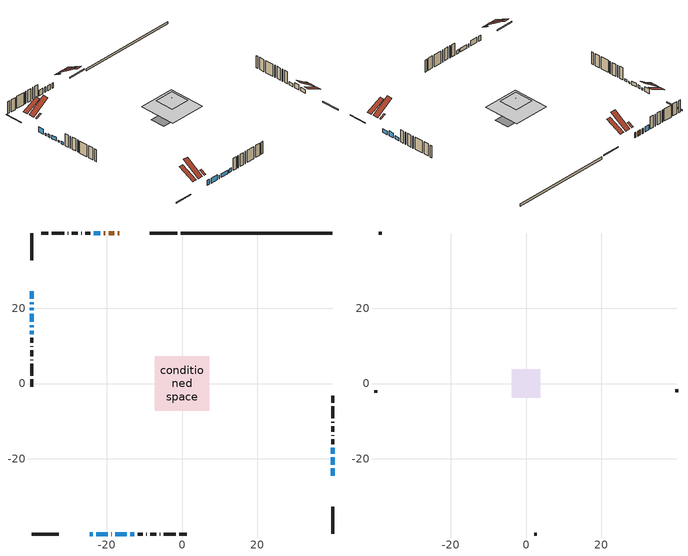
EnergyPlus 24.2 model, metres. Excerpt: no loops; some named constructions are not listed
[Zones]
conditioned space
 floor adiabatic (Floor3 construction): -4.6,-4.6 -4.6,4.6 4.6,4.6 4.6,-4.6 z0.45
 floor adiabatic (AdiabaticFloorConstruction): -7.3,-7.3 -7.3,7.3 7.3,7.3 7.3,-7.3 z2.89
 floor foundation (Slab1 construction): -7.11,-2.97 -7.11,2.97 7.11,2.97 7.11,-2.97 z-0.46
 wall outside (RimJoist1 construction): -1.29,39.97 -8.53,39.97 / -39.97,-39.97 -32.72,-39.97 / -39.97,39.97 -39.97,32.72 / 39.97,-39.97 39.97,-32.72 z0.45:0.75
 wall outside (AdiabaticWallConstruction 1): -16.69,39.97 -17.06,39.97 / -17.99,39.97 -19.4,39.97 / -20.33,39.97 -20.79,39.97 z0.45:2.48
 wall outside (AdiabaticWallConstruction): 39.97,-24.56 39.97,-22.53 / -39.97,18.48 -39.97,16.45 / -17.66,-39.97 -14.62,-39.97 / -13.69,-39.97 -12.67,-39.97 z0.45:1.87; -21.72,39.97 -23.47,39.97 z0.45:2.51; -24.56,-39.97 -23.65,-39.97 z0.45:2.48; -22.72,-39.97 -19.67,-39.97 / 39.97,-21.6 39.97,-19.57 / -39.97,24.56 -39.97,22.53 z0.45:2.43; 39.97,-18.65 39.97,-17.12 / -39.97,20.17 -39.97,19.41 / -18.75,-39.97 -18.59,-39.97 z0.45:1.67; -39.97,21.61 -39.97,21.1 z0.45:1.21; -39.97,15.52 -39.97,14.91 z0.45:1.06; -39.97,13.98 -39.97,13.07 z0.45:1.37
 wall outside (Wall1 construction): -24.4,39.97 -25.74,39.97 / -11.75,-39.97 -10.4,-39.97 / -39.97,12.14 -39.97,10.79 / 39.97,-16.19 39.97,-14.85 z0.45:5.33
 wall outside (Wall2 construction): -26.67,39.97 -26.8,39.97 / -9.47,-39.97 -9.35,-39.97 / -39.97,9.86 -39.97,9.74 / 39.97,-13.92 39.97,-13.8 z0.45:5.33
 wall outside (Wall3 construction): -27.72,39.97 -29.24,39.97 / -8.42,-39.97 -6.9,-39.97 / -39.97,8.81 -39.97,7.29 / 39.97,-12.87 39.97,-11.35 z0.45:5.33
 wall outside (Wall4 construction): -30.17,39.97 -30.38,39.97 / -5.97,-39.97 -5.76,-39.97 / -39.97,6.36 -39.97,6.15 / 39.97,-10.42 39.97,-10.21 z0.45:5.33
 wall outside (Wall5 construction): -31.31,39.97 -34.54,39.97 / -4.83,-39.97 -1.61,-39.97 / -39.97,5.22 -39.97,2 / 39.97,-9.28 39.97,-6.05 z0.45:5.33
 wall outside (Wall6 construction): -35.47,39.97 -37.37,39.97 / -0.68,-39.97 1.22,-39.97 / -39.97,1.07 -39.97,-0.83 / 39.97,-5.12 39.97,-3.22 z0.45:5.33
 wall foundation (FoundationWall1 construction): -0.36,39.97,-0.46 -0.36,39.97,0.45 35.93,39.97,0.45 35.93,39.97,0.4 39.97,39.97,0.4 39.97,39.97,-0.46
 window (WindowConstruction): 39.97,-24.56 39.97,-22.53 z0.45:1.87
 window (WindowConstruction 6): -21.72,39.97 -23.47,39.97 z0.45:2.5
 window (WindowConstruction 12): -24.56,-39.97 -23.65,-39.97 z0.45:2.48
 window (WindowConstruction 7): -22.72,-39.97 -19.67,-39.97 z0.45:2.43
 window (WindowConstruction 8): 39.97,-21.6 39.97,-19.57 z0.45:2.43
 window (WindowConstruction 9): -39.97,24.56 -39.97,22.53 z0.45:2.43
 window (WindowConstruction 10): 39.97,-18.64 39.97,-17.12 z0.45:1.67
 window (WindowConstruction 13): -39.97,21.6 -39.97,21.1 z0.45:1.21
 window (WindowConstruction 11): -39.97,20.17 -39.97,19.41 z0.45:1.67
 window (WindowConstruction 14): -18.75,-39.97 -18.59,-39.97 z0.45:1.67
 window (WindowConstruction 1): -39.97,18.48 -39.97,16.45 z0.45:1.87
 window (WindowConstruction 2): -39.97,15.52 -39.97,14.91 z0.45:1.06
 window (WindowConstruction 3): -39.97,13.98 -39.97,13.07 z0.45:1.36
 window (WindowConstruction 4): -17.66,-39.97 -14.62,-39.97 z0.45:1.87
 window (WindowConstruction 5): -13.69,-39.97 -12.68,-39.97 z0.45:1.87
 door (Door): -16.69,39.97 -17.06,39.97 z0.45:2.48
 door (Door 1): -17.99,39.97 -19.4,39.97 z0.45:2.48
 door (Door 2): -20.33,39.97 -20.79,39.97 z0.45:2.48
 ceiling adiabatic (AdiabaticFloorConstruction): 7.3,-7.3 7.3,7.3 -7.3,7.3 -7.3,-7.3 z2.89
 roof outside (Roof1 construction): -11.23,39.97,5.33 -11.23,33.64,8.49 -9.46,33.64,8.49 -9.46,39.97,5.33; -30.03,-39.97,5.33 -30.03,-33.64,8.49 -31.8,-33.64,8.49 -31.8,-39.97,5.33; -39.97,30.03,5.33 -33.64,30.03,8.49 -33.64,31.8,8.49 -39.97,31.8,5.33; 39.97,-30.03,5.33 33.64,-30.03,8.49 33.64,-31.8,8.49 39.97,-31.8,5.33
attic - vented
 floor to conditioned space (Floor1 construction Reversed): -3.81,-3.81 -3.81,3.81 3.81,3.81 3.81,-3.81 z5.33
 floor to conditioned space (Floor2 construction Reversed): -1.12,-1.12 -1.12,1.12 1.12,1.12 1.12,-1.12 z5.33
 wall outside (Wall7 construction): -38.3,39.97 -39.04,39.97 / 2.15,-39.97 2.89,-39.97 / -39.97,-1.76 -39.97,-2.5 / 39.97,-2.29 39.97,-1.55 z0.45:5.33
 roof outside (Roof2 construction): -14.24,39.97,5.33 -14.24,33.02,9.96 -12.15,33.02,9.96 -12.15,39.97,5.33; -27.01,-39.97,5.33 -27.01,-33.02,9.96 -29.1,-33.02,9.96 -29.1,-39.97,5.33; -39.97,27.01,5.33 -33.02,27.01,9.96 -33.02,29.1,9.96 -39.97,29.1,5.33; 39.97,-27.01,5.33 33.02,-27.01,9.96 33.02,-29.1,9.96 39.97,-29.1,5.33
 roof outside (Roof3 construction): -15.76,39.97,5.33 -15.76,37.85,6.39 -15.17,37.85,6.39 -15.17,39.97,5.33; -25.49,-39.97,5.33 -25.49,-37.85,6.39 -26.08,-37.85,6.39 -26.08,-39.97,5.33; -39.97,25.49,5.33 -37.85,25.49,6.39 -37.85,26.08,6.39 -39.97,26.08,5.33; 39.97,-25.49,5.33 37.85,-25.49,6.39 37.85,-26.08,6.39 39.97,-26.08,5.33
[Material] Roughness=Rough; Thermal Absorptance=0.9
Name | Thickness {m} | Conductivity {W/m-K} | Density {kg/m3} | Specific Heat {J/kg-K} | Solar Absorptance | Visible Absorptance
ceiling loosefill ins | 0.0846667 | 0.0480833 | 16.02 | 1046.75 | 0.7 | 0.7
ceiling stud and cavity | 0.1397 | 0.114815 | 65.682 | 1177.47 | 0.7 | 0.7
ceiling stud and cavity 1 | 0.1397 | 0.309908 | 65.682 | 1177.47 | 0.7 | 0.7
gypsum board | 0.0127 | 0.160291 | 801 | 837.4 | 0.6 | 0.6
[Construction]
Floor1 construction: ceiling loosefill ins, ceiling stud and cavity, gypsum board
Floor2 construction: ceiling loosefill ins, ceiling stud and cavity 1, gypsum board
[EnergyManagementSystem:Program]
infil_program: Set p_m = 0.14; Set p_s = 0.22; Set s_m = 270; Set s_s = 370; Set z_m = 9.99744; Set z_s = 3.464147073228488; Set f_t = (((s_m/z_m)^p_m)*((z_s/s_s)^p_s)); Set Tdiff = tin_s-tout_s; Set dT = @Abs Tdiff; Set c = 0.1319; Set Cs = 0.0771; Set Cw = 0.1517; Set n = 0.65; Set sft = (f_t*0.54); Set temp1 = ((c*Cw)*((sft*site_vw_s)^(2*n)))^2; Set Qinf = (((c*Cs*(dT^n))^2)+temp1)^0.5; Set Qinf = (@Max Qinf 0); Set mech_vent_house_fan_sensible_load_act = 0.0; Set mech_vent_house_fan_latent_load_act = 0.0; Set OASupInPb = out_pb_s; Set OASupInTemp = tout_s; Set OASupInW = out_wt_s; Set OASupRho = (@RhoAirFnPbTdbW OASupInPb OASupInTemp OASupInW); Set OASupCp = (@CpAirFnW OASupInW); Set OASupInEnth = (@HFnTdbW OASupInTemp OASupInW); Set ZoneTemp = tin_s; Set ZoneW = win_s; Set ZoneCp = (@CpAirFnW ZoneW); Set ZoneAirEnth = (@HFnTdbW ZoneTemp ZoneW); Set mech_vent_house_fan_cfis_act = 0.0; Set QWHV_cfis_sup = 0.0; Set QWHV_cfis_suppl_sup = 0.0; Set QWHV_cfis_suppl_exh = 0.0; Set Qrange = 0; Set Qrange = Qrange + 0.075 * mech_vent_range_fan_0_sch_s; Set Qbath = 0; Set Qbath = Qbath + 0.066 * mech_vent_bath_fan_0_sch_s; Set Qdryer = 0; Set Qdryer = Qdryer + 0.00308 * clothes_dryer_exhaust_0_sch_s; Set QWHV_sup = 0.0; Set QWHV_exh = 0.0; Set Qsupply = QWHV_sup + QWHV_cfis_sup + QWHV_cfis_suppl_sup; Set Qexhaust = Qrange + Qbath + Qdryer + QWHV_exh + QWHV_cfis_suppl_exh; Set Qfan = (@Max Qexhaust Qsupply); Set Qducts = 0; If Qducts < 0; Set Qsupply = Qsupply - Qducts; Else; Set Qexhaust = Qexhaust + Qducts; EndIf; Set Qfan_with_ducts = (@Max Qexhaust Qsupply); Set Qimb = (@Abs (Qsupply - Qexhaust)); If Qinf + Qimb > 0; Set Qtot = Qfan_with_ducts + (Qinf^2) / (Qinf + Qimb); Else; Set Qtot = Qfan_with_ducts; EndIf; Set Qinf_adj = Qtot - Qfan; Set infil_flow_act = Qinf_adj; Set infil_program_Qinf = Qinf_adj; Set infil_program_Qfan = Qfan; Set Qload = Qfan; Set Effectiveness_Sens = 0.0; Set Effectiveness_Lat = 0.0; Set Fan_MFR = Qload * OASupRho; Set ZoneInEnth = OASupInEnth; Set ZoneInTemp = OASupInTemp; Set FanTotalToCond = Fan_MFR * (ZoneInEnth - ZoneAirEnth); Set FanSensToCond = Fan_MFR * ZoneCp * (ZoneInTemp - ZoneTemp); Set FanLatToCond = FanTotalToCond - FanSensToCond; Set mech_vent_house_fan_sensible_load_act = mech_vent_house_fan_sensible_load_act + FanSensToCond; Set mech_vent_house_fan_latent_load_act = mech_vent_house_fan_latent_load_act + FanLatToCond
natural_vent_program: Set Tin = tin_s; Set Tout = tout_s; Set Wout = out_wt_s; Set Pbar = out_pb_s; Set Phiout = (@RhFnTdbWPb Tout Wout Pbar); Set MaxHR = 0.0115; Set Tnvsp = (htg_sp_s + clg_sp_s) / 2; Set NVavail = natural_vent_s; Set ClgSsnAvail = cool_season; Set Qnv = 0; Set Qwhf = 0; Set whole_house_fan_mix_act = 0; Set whole_house_fan_act = 0; If ((Wout < MaxHR) && (Tin > Tout) && (Tin > Tnvsp) && (ClgSsnAvail > 0)); Set WHF_Flow = 0; Set Adj = (Tin-Tnvsp)/(Tin-Tout); Set Adj = (@Min Adj 1); Set Adj = (@Max Adj 0); If (WHF_Flow > 0); Set Qwhf = WHF_Flow*Adj; Set whole_house_fan_mix_act = WHF_Flow*Adj; Set WHF_W = 0; Set whole_house_fan_act = WHF_W*Adj; ElseIf (NVavail > 0); Set NVArea = 0.0; Set Cs = 0.0001274132153880763; Set Cw = 2.6424292206380755e-05; Set Tdiff = Tin-Tout; Set dT = (@Abs Tdiff); Set Vwind = site_vw_s; Set SGNV = NVArea*Adj*((((Cs*dT)+(Cw*(Vwind^2)))^0.5)/1000); Set MaxNV = 2.918889534596353; Set Qnv = (@Min SGNV MaxNV); EndIf; EndIf; Set natural_vent_flow_act = Qnv; Set whole_house_fan_flow_act = Qwhf; Set natural_vent_program_Qnv = Qnv; Set natural_vent_program_Qwhf = Qwhf
total_airflows_program: Set total_infil_flow_rate = 0; Set total_mechvent_flow_rate = 0; Set total_natvent_flow_rate = 0; Set total_whf_flow_rate = 0; Set total_infil_flow_rate = total_infil_flow_rate + (infil_program_Qinf * 1); Set total_mechvent_flow_rate = total_mechvent_flow_rate + (infil_program_Qfan * 1); Set total_natvent_flow_rate = total_natvent_flow_rate + (natural_vent_program_Qnv * 1); Set total_whf_flow_rate = total_whf_flow_rate + (natural_vent_program_Qwhf * 1)
total_loads_program: Set loads_htg_tot = 0; Set loads_clg_tot = 0; If htg_load_cond > 0; Set loads_htg_tot = loads_htg_tot + (htg_load_cond - clg_load_cond) * 1.0; EndIf; Set loads_htg_tot = (@Max loads_htg_tot 0); If clg_load_cond > 0; Set loads_clg_tot = loads_clg_tot + (clg_load_cond - htg_load_cond) * 0.0; EndIf; Set loads_clg_tot = (@Max loads_clg_tot 0)
unit_heater_supply_fan_disaggregate_program: Set unit_heater_supply_fan_primary_htg = 0; If unit_heater_htg_coil_s > 0; Set unit_heater_supply_fan_primary_htg = unit_heater_supply_fan_s; EndIf
unmet_hours_program: Set htg_unmet_hours = 0; Set clg_unmet_hours = 0; Set unit_htg_unmet_hours = 0; If ((DayOfYear >= 1) && (DayOfYear <= 365)); Set unit_htg_unmet_hours = unit_htg_unmet_hours + conditioned_space_htg_unmet_s; If unit_htg_unmet_hours > htg_unmet_hours; Set htg_unmet_hours = unit_htg_unmet_hours; EndIf; EndIf
water_heater_EC_adj: If WarmupFlag == 0; Set dhw_e_cons = water_heater_energy + water_heater_on_cycle_parasitic + water_heater_off_cycle_parasitic; Set water_heater_ec_adj_act = 0.0 * dhw_e_cons / 1; EndIf
[EnergyManagementSystem:ProgramCallingManager]
component_loads_program_calling_manager: EndOfZoneTimestepAfterZoneReporting; component_loads_program
fridge_schedule_program_calling_manager: BeginZoneTimestepAfterInitHeatBalance; fridge_schedule_program
infil_program_calling_manager: BeginZoneTimestepAfterInitHeatBalance; infil_program
natural_vent_program_calling_manager: BeginZoneTimestepAfterInitHeatBalance; natural_vent_program
total_airflows_program_calling_manager: EndOfZoneTimestepAfterZoneReporting; total_airflows_program
total_loads_program_calling_manager: EndOfZoneTimestepAfterZoneReporting; total_loads_program
unit_heater_supply_fan_disaggregate_program_calling_manager: EndOfSystemTimestepBeforeHVACReporting; unit_heater_supply_fan_disaggregate_program
unmet_hours_program_calling_manager: EndOfZoneTimestepBeforeZoneReporting; unmet_hours_program
water_heater_EC_adj_ProgramManager: EndOfSystemTimestepBeforeHVACReporting; water_heater_EC_adj
[EnergyManagementSystem:OutputVariable] Type of Data in Variable=Summed
Name | EMS Variable | Update Frequency | EMS Program or Subroutine | Units
unit heater supply fan disaggregate htg primary | unit_heater_supply_fan_primary_htg | SystemTimestep | unit_heater_supply_fan_disaggregate_program | J
loads_htg_tot_peakload_outvar; loads_htg_tot_annual_outvar; Energy Management System Output Variable 1; Energy Management System Output Variable 45 | loads_htg_tot | ZoneTimestep | total_loads_program | J
loads_clg_tot_peakload_outvar; loads_clg_tot_annual_outvar; Energy Management System Output Variable 2; Energy Management System Output Variable 46 | loads_clg_tot | ZoneTimestep | total_loads_program | J
htg_unmet_hours_annual_outvar; Energy Management System Output Variable 3 | htg_unmet_hours | ZoneTimestep | unmet_hours_program | hr
clg_unmet_hours_annual_outvar; Energy Management System Output Variable 4 | clg_unmet_hours | ZoneTimestep | unmet_hours_program | hr
loads_htg_roofs_annual_outvar; Energy Management System Output Variable 5 | loads_htg_roofs | ZoneTimestep | component_loads_program | J
loads_htg_ceilings_annual_outvar; Energy Management System Output Variable 6 | loads_htg_ceilings | ZoneTimestep | component_loads_program | J
loads_htg_walls_annual_outvar; Energy Management System Output Variable 7 | loads_htg_walls | ZoneTimestep | component_loads_program | J
loads_htg_rim_joists_annual_outvar; Energy Management System Output Variable 8 | loads_htg_rim_joists | ZoneTimestep | component_loads_program | J
loads_htg_foundation_walls_annual_outvar; Energy Management System Output Variable 9 | loads_htg_foundation_walls | ZoneTimestep | component_loads_program | J
loads_htg_doors_annual_outvar; Energy Management System Output Variable 10 | loads_htg_doors | ZoneTimestep | component_loads_program | J
loads_htg_windows_conduction_annual_outvar; Energy Management System Output Variable 11 | loads_htg_windows_conduction | ZoneTimestep | component_loads_program | J
loads_htg_windows_solar_annual_outvar; Energy Management System Output Variable 12 | loads_htg_windows_solar | ZoneTimestep | component_loads_program | J
loads_htg_skylights_conduction_annual_outvar; Energy Management System Output Variable 13 | loads_htg_skylights_conduction | ZoneTimestep | component_loads_program | J
loads_htg_skylights_solar_annual_outvar; Energy Management System Output Variable 14 | loads_htg_skylights_solar | ZoneTimestep | component_loads_program | J
loads_htg_floors_annual_outvar; Energy Management System Output Variable 15 | loads_htg_floors | ZoneTimestep | component_loads_program | J
loads_htg_slabs_annual_outvar; Energy Management System Output Variable 16 | loads_htg_slabs | ZoneTimestep | component_loads_program | J
loads_htg_internal_mass_annual_outvar; Energy Management System Output Variable 17 | loads_htg_internal_mass | ZoneTimestep | component_loads_program | J
loads_htg_infil_annual_outvar; Energy Management System Output Variable 18 | loads_htg_infil | ZoneTimestep | component_loads_program | J
loads_htg_natvent_annual_outvar; Energy Management System Output Variable 19 | loads_htg_natvent | ZoneTimestep | component_loads_program | J
loads_htg_mechvent_annual_outvar; Energy Management System Output Variable 20 | loads_htg_mechvent | ZoneTimestep | component_loads_program | J
loads_htg_whf_annual_outvar; Energy Management System Output Variable 21 | loads_htg_whf | ZoneTimestep | component_loads_program | J
loads_htg_ducts_annual_outvar; Energy Management System Output Variable 22 | loads_htg_ducts | ZoneTimestep | component_loads_program | J
loads_htg_intgains_annual_outvar; Energy Management System Output Variable 23 | loads_htg_intgains | ZoneTimestep | component_loads_program | J
loads_htg_lighting_annual_outvar; Energy Management System Output Variable 24 | loads_htg_lighting | ZoneTimestep | component_loads_program | J
loads_clg_roofs_annual_outvar; Energy Management System Output Variable 25 | loads_clg_roofs | ZoneTimestep | component_loads_program | J
loads_clg_ceilings_annual_outvar; Energy Management System Output Variable 26 | loads_clg_ceilings | ZoneTimestep | component_loads_program | J
loads_clg_walls_annual_outvar; Energy Management System Output Variable 27 | loads_clg_walls | ZoneTimestep | component_loads_program | J
loads_clg_rim_joists_annual_outvar; Energy Management System Output Variable 28 | loads_clg_rim_joists | ZoneTimestep | component_loads_program | J
loads_clg_foundation_walls_annual_outvar; Energy Management System Output Variable 29 | loads_clg_foundation_walls | ZoneTimestep | component_loads_program | J
loads_clg_doors_annual_outvar; Energy Management System Output Variable 30 | loads_clg_doors | ZoneTimestep | component_loads_program | J
loads_clg_windows_conduction_annual_outvar; Energy Management System Output Variable 31 | loads_clg_windows_conduction | ZoneTimestep | component_loads_program | J
loads_clg_windows_solar_annual_outvar; Energy Management System Output Variable 32 | loads_clg_windows_solar | ZoneTimestep | component_loads_program | J
loads_clg_skylights_conduction_annual_outvar; Energy Management System Output Variable 33 | loads_clg_skylights_conduction | ZoneTimestep | component_loads_program | J
loads_clg_skylights_solar_annual_outvar; Energy Management System Output Variable 34 | loads_clg_skylights_solar | ZoneTimestep | component_loads_program | J
loads_clg_floors_annual_outvar; Energy Management System Output Variable 35 | loads_clg_floors | ZoneTimestep | component_loads_program | J
loads_clg_slabs_annual_outvar; Energy Management System Output Variable 36 | loads_clg_slabs | ZoneTimestep | component_loads_program | J
loads_clg_internal_mass_annual_outvar; Energy Management System Output Variable 37 | loads_clg_internal_mass | ZoneTimestep | component_loads_program | J
loads_clg_infil_annual_outvar; Energy Management System Output Variable 38 | loads_clg_infil | ZoneTimestep | component_loads_program | J
loads_clg_natvent_annual_outvar; Energy Management System Output Variable 39 | loads_clg_natvent | ZoneTimestep | component_loads_program | J
loads_clg_mechvent_annual_outvar; Energy Management System Output Variable 40 | loads_clg_mechvent | ZoneTimestep | component_loads_program | J
loads_clg_whf_annual_outvar; Energy Management System Output Variable 41 | loads_clg_whf | ZoneTimestep | component_loads_program | J
loads_clg_ducts_annual_outvar; Energy Management System Output Variable 42 | loads_clg_ducts | ZoneTimestep | component_loads_program | J
loads_clg_intgains_annual_outvar; Energy Management System Output Variable 43 | loads_clg_intgains | ZoneTimestep | component_loads_program | J
loads_clg_lighting_annual_outvar; Energy Management System Output Variable 44 | loads_clg_lighting | ZoneTimestep | component_loads_program | J
[Schedule:Day:Interval]
interior lighting schedule day: No, 01:00, 0.108182, 04:00, 0.0901515, 05:00, 0.0991667, 06:00, 0.162273, 07:00, 0.270455, 08:00, 0.342576, 10:00, 0.369621, 11:00, 0.351591, 12:00, 0.333561, 13:00, 0.324545, 14:00, 0.31553, 15:00, 0.333561, 16:00, 0.369621, 17:00, 0.450758, 18:00, 0.585985, 19:00, 0.775303, 20:00, 0.955606, 21:00, 0.991667, 22:00, 0.712197, 23:00, 0.360606, 24:00, 0.162273
interior lighting schedule day 1: No, 01:00, 0.100909, 04:00, 0.0840909, 05:00, 0.0925, 06:00, 0.151364, 07:00, 0.252273, 08:00, 0.319545, 10:00, 0.344773, 11:00, 0.327955, 12:00, 0.311136, 13:00, 0.302727, 14:00, 0.294318, 15:00, 0.311136, 16:00, 0.344773, 17:00, 0.420455, 18:00, 0.546591, 19:00, 0.723182, 20:00, 0.891364, 21:00, 0.925, 22:00, 0.664318, 23:00, 0.336364, 24:00, 0.151364
interior lighting schedule day 2: No, 01:00, 0.0927273, 04:00, 0.0772727, 05:00, 0.085, 06:00, 0.139091, 07:00, 0.231818, 08:00, 0.293636, 10:00, 0.316818, 11:00, 0.301364, 12:00, 0.285909, 13:00, 0.278182, 14:00, 0.270455, 15:00, 0.285909, 16:00, 0.316818, 17:00, 0.386364, 18:00, 0.502273, 19:00, 0.664545, 20:00, 0.819091, 21:00, 0.85, 22:00, 0.610455, 23:00, 0.309091, 24:00, 0.139091
interior lighting schedule day 3: No, 01:00, 0.0845455, 04:00, 0.0704545, 05:00, 0.0775, 06:00, 0.126818, 07:00, 0.211364, 08:00, 0.267727, 10:00, 0.288864, 11:00, 0.274773, 12:00, 0.260682, 13:00, 0.253636, 14:00, 0.246591, 15:00, 0.260682, 16:00, 0.288864, 17:00, 0.352273, 18:00, 0.457955, 19:00, 0.605909, 20:00, 0.746818, 21:00, 0.775, 22:00, 0.556591, 23:00, 0.281818, 24:00, 0.126818
interior lighting schedule day 4: No, 01:00, 0.0763636, 04:00, 0.0636364, 05:00, 0.07, 06:00, 0.114545, 07:00, 0.190909, 08:00, 0.241818, 10:00, 0.260909, 11:00, 0.248182, 12:00, 0.235455, 13:00, 0.229091, 14:00, 0.222727, 15:00, 0.235455, 16:00, 0.260909, 17:00, 0.318182, 18:00, 0.413636, 19:00, 0.547273, 20:00, 0.674545, 21:00, 0.7, 22:00, 0.502727, 23:00, 0.254545, 24:00, 0.114545
interior lighting schedule day 5: No, 01:00, 0.0727273, 04:00, 0.0606061, 05:00, 0.0666667, 06:00, 0.109091, 07:00, 0.181818, 08:00, 0.230303, 10:00, 0.248485, 11:00, 0.236364, 12:00, 0.224242, 13:00, 0.218182, 14:00, 0.212121, 15:00, 0.224242, 16:00, 0.248485, 17:00, 0.30303, 18:00, 0.393939, 19:00, 0.521212, 20:00, 0.642424, 21:00, 0.666667, 22:00, 0.478788, 23:00, 0.242424, 24:00, 0.109091
interior lighting schedule day 6: No, 01:00, 0.0745455, 04:00, 0.0621212, 05:00, 0.0683333, 06:00, 0.111818, 07:00, 0.186364, 08:00, 0.236061, 10:00, 0.254697, 11:00, 0.242273, 12:00, 0.229848, 13:00, 0.223636, 14:00, 0.217424, 15:00, 0.229848, 16:00, 0.254697, 17:00, 0.310606, 18:00, 0.403788, 19:00, 0.534242, 20:00, 0.658485, 21:00, 0.683333, 22:00, 0.490758, 23:00, 0.248485, 24:00, 0.111818
interior lighting schedule day 7: No, 01:00, 0.08, 04:00, 0.0666667, 05:00, 0.0733333, 06:00, 0.12, 07:00, 0.2, 08:00, 0.253333, 10:00, 0.273333, 11:00, 0.26, 12:00, 0.246667, 13:00, 0.24, 14:00, 0.233333, 15:00, 0.246667, 16:00, 0.273333, 17:00, 0.333333, 18:00, 0.433333, 19:00, 0.573333, 20:00, 0.706667, 21:00, 0.733333, 22:00, 0.526667, 23:00, 0.266667, 24:00, 0.12
interior lighting schedule day 8: No, 01:00, 0.0890909, 04:00, 0.0742424, 05:00, 0.0816667, 06:00, 0.133636, 07:00, 0.222727, 08:00, 0.282121, 10:00, 0.304394, 11:00, 0.289545, 12:00, 0.274697, 13:00, 0.267273, 14:00, 0.259848, 15:00, 0.274697, 16:00, 0.304394, 17:00, 0.371212, 18:00, 0.482576, 19:00, 0.638485, 20:00, 0.78697, 21:00, 0.816667, 22:00, 0.586515, 23:00, 0.29697, 24:00, 0.133636
interior lighting schedule day 9: No, 01:00, 0.0972727, 04:00, 0.0810606, 05:00, 0.0891667, 06:00, 0.145909, 07:00, 0.243182, 08:00, 0.30803, 10:00, 0.332348, 11:00, 0.316136, 12:00, 0.299924, 13:00, 0.291818, 14:00, 0.283712, 15:00, 0.299924, 16:00, 0.332348, 17:00, 0.405303, 18:00, 0.526894, 19:00, 0.697121, 20:00, 0.859242, 21:00, 0.891667, 22:00, 0.640379, 23:00, 0.324242, 24:00, 0.145909
interior lighting schedule day 10: No, 01:00, 0.105455, 04:00, 0.0878788, 05:00, 0.0966667, 06:00, 0.158182, 07:00, 0.263636, 08:00, 0.333939, 10:00, 0.360303, 11:00, 0.342727, 12:00, 0.325152, 13:00, 0.316364, 14:00, 0.307576, 15:00, 0.325152, 16:00, 0.360303, 17:00, 0.439394, 18:00, 0.571212, 19:00, 0.755758, 20:00, 0.931515, 21:00, 0.966667, 22:00, 0.694242, 23:00, 0.351515, 24:00, 0.158182
interior lighting schedule day 11: No, 01:00, 0.109091, 04:00, 0.0909091, 05:00, 0.1, 06:00, 0.163636, 07:00, 0.272727, 08:00, 0.345455, 10:00, 0.372727, 11:00, 0.354545, 12:00, 0.336364, 13:00, 0.327273, 14:00, 0.318182, 15:00, 0.336364, 16:00, 0.372727, 17:00, 0.454545, 18:00, 0.590909, 19:00, 0.781818, 20:00, 0.963636, 21:00, 1, 22:00, 0.718182, 23:00, 0.363636, 24:00, 0.163636
interior lighting schedule default day; occupants schedule default day; clothes dryer schedule default day; cooking range schedule default day; mech vent bath fan 0 schedule default day; mech vent range fan 0 schedule default day; misc plug loads schedule default day; general water use schedule default day; heating setpoint default day; cooling setpoint default day; clothes dryer exhaust 0 schedule default day; cooling season schedule day; cooling season schedule day 2; cooling season schedule default day; exterior lighting schedule default day; natural vent schedule default day: No, 24:00, 0
occupants schedule day: No, 05:00, 0.426829, 06:00, 0.719512, 07:00, 1, 08:00, 0.670732, 09:00, 0.329268, 14:00, 0.170732, 15:00, 0.231707, 16:00, 0.329268, 17:00, 0.5, 18:00, 0.670732, 19:00, 0.829268, 21:00, 1, 22:00, 0.853659, 23:00, 0.646341, 24:00, 0.426829
clothes dryer schedule day; clothes dryer exhaust 0 schedule day: No, 01:00, 0.123457, 02:00, 0.0740741, 03:00, 0.0493827, 04:00, 0.0246914, 05:00, 0.0493827, 06:00, 0.0740741, 07:00, 0.197531, 08:00, 0.395062, 09:00, 0.592593, 10:00, 0.839506, 11:00, 0.962963, 12:00, 1, 13:00, 0.91358, 14:00, 0.82716, 15:00, 0.716049, 16:00, 0.753086, 17:00, 0.679012, 18:00, 0.666667, 20:00, 0.62963, 21:00, 0.641975, 22:00, 0.666667, 23:00, 0.54321, 24:00, 0.296296
cooking range schedule day: No, 05:00, 0.0597015, 06:00, 0.11194, 07:00, 0.171642, 08:00, 0.291045, 11:00, 0.343284, 12:00, 0.402985, 13:00, 0.462687, 14:00, 0.343284, 15:00, 0.291045, 16:00, 0.402985, 17:00, 0.567164, 18:00, 1, 19:00, 0.850746, 20:00, 0.432836, 21:00, 0.291045, 22:00, 0.231343, 23:00, 0.171642, 24:00, 0.11194
mech vent bath fan 0 schedule day: No, 07:00, 0, 08:00, 1, 09:00, 0.2, 24:00, 0
mech vent range fan 0 schedule day: No, 18:00, 0, 19:00, 1, 20:00, 0.2, 24:00, 0
misc plug loads schedule day: No, 06:00, 0.705882, 07:00, 0.745098, 08:00, 0.803922, 15:00, 0.823529, 16:00, 0.862745, 17:00, 0.921569, 18:00, 0.980392, 19:00, 1, 20:00, 0.980392, 21:00, 0.941176, 22:00, 0.862745, 23:00, 0.784314, 24:00, 0.72549
general water use schedule day: No, 01:00, 0.315068, 03:00, 0.287671, 04:00, 0.342466, 05:00, 0.369863, 06:00, 0.520548, 07:00, 0.60274, 08:00, 0.534247, 10:00, 0.506849, 11:00, 0.465753, 14:00, 0.479452, 15:00, 0.534247, 16:00, 0.589041, 17:00, 0.69863, 18:00, 0.876712, 19:00, 0.890411, 20:00, 0.986301, 21:00, 1, 22:00, 0.863014, 23:00, 0.616438, 24:00, 0.465753
heating setpoint day: No, 07:00, 18, 23:00, 21, 24:00, 18
cooling setpoint day: No, 24:00, 25
cooling season schedule day 1: No, 24:00, 1
exterior lighting schedule day: No, 01:00, 0.566667, 03:00, 0.524167, 05:00, 0.495833, 06:00, 0.5525, 07:00, 0.623333, 08:00, 0.580833, 09:00, 0.439167, 10:00, 0.354167, 12:00, 0.34, 13:00, 0.354167, 14:00, 0.396667, 15:00, 0.425, 16:00, 0.495833, 17:00, 0.623333, 18:00, 0.793333, 19:00, 0.906667, 20:00, 0.963333, 21:00, 0.991667, 22:00, 0.920833, 23:00, 0.793333, 24:00, 0.665833
exterior lighting schedule day 1: No, 01:00, 0.528571, 03:00, 0.488929, 05:00, 0.4625, 06:00, 0.515357, 07:00, 0.581429, 08:00, 0.541786, 09:00, 0.409643, 10:00, 0.330357, 12:00, 0.317143, 13:00, 0.330357, 14:00, 0.37, 15:00, 0.396429, 16:00, 0.4625, 17:00, 0.581429, 18:00, 0.74, 19:00, 0.845714, 20:00, 0.898571, 21:00, 0.925, 22:00, 0.858929, 23:00, 0.74, 24:00, 0.621071
exterior lighting schedule day 10: No, 01:00, 0.552381, 03:00, 0.510952, 05:00, 0.483333, 06:00, 0.538571, 07:00, 0.607619, 08:00, 0.56619, 09:00, 0.428095, 10:00, 0.345238, 12:00, 0.331429, 13:00, 0.345238, 14:00, 0.386667, 15:00, 0.414286, 16:00, 0.483333, 17:00, 0.607619, 18:00, 0.773333, 19:00, 0.88381, 20:00, 0.939048, 21:00, 0.966667, 22:00, 0.897619, 23:00, 0.773333, 24:00, 0.649048
exterior lighting schedule day 11: No, 01:00, 0.571429, 03:00, 0.528571, 05:00, 0.5, 06:00, 0.557143, 07:00, 0.628571, 08:00, 0.585714, 09:00, 0.442857, 10:00, 0.357143, 12:00, 0.342857, 13:00, 0.357143, 14:00, 0.4, 15:00, 0.428571, 16:00, 0.5, 17:00, 0.628571, 18:00, 0.8, 19:00, 0.914286, 20:00, 0.971429, 21:00, 1, 22:00, 0.928571, 23:00, 0.8, 24:00, 0.671429
exterior lighting schedule day 2: No, 01:00, 0.485714, 03:00, 0.449286, 05:00, 0.425, 06:00, 0.473571, 07:00, 0.534286, 08:00, 0.497857, 09:00, 0.376429, 10:00, 0.303571, 12:00, 0.291429, 13:00, 0.303571, 14:00, 0.34, 15:00, 0.364286, 16:00, 0.425, 17:00, 0.534286, 18:00, 0.68, 19:00, 0.777143, 20:00, 0.825714, 21:00, 0.85, 22:00, 0.789286, 23:00, 0.68, 24:00, 0.570714
exterior lighting schedule day 3: No, 01:00, 0.442857, 03:00, 0.409643, 05:00, 0.3875, 06:00, 0.431786, 07:00, 0.487143, 08:00, 0.453929, 09:00, 0.343214, 10:00, 0.276786, 12:00, 0.265714, 13:00, 0.276786, 14:00, 0.31, 15:00, 0.332143, 16:00, 0.3875, 17:00, 0.487143, 18:00, 0.62, 19:00, 0.708571, 20:00, 0.752857, 21:00, 0.775, 22:00, 0.719643, 23:00, 0.62, 24:00, 0.520357
exterior lighting schedule day 4: No, 01:00, 0.4, 03:00, 0.37, 05:00, 0.35, 06:00, 0.39, 07:00, 0.44, 08:00, 0.41, 09:00, 0.31, 10:00, 0.25, 12:00, 0.24, 13:00, 0.25, 14:00, 0.28, 15:00, 0.3, 16:00, 0.35, 17:00, 0.44, 18:00, 0.56, 19:00, 0.64, 20:00, 0.68, 21:00, 0.7, 22:00, 0.65, 23:00, 0.56, 24:00, 0.47
exterior lighting schedule day 5: No, 01:00, 0.380952, 03:00, 0.352381, 05:00, 0.333333, 06:00, 0.371429, 07:00, 0.419048, 08:00, 0.390476, 09:00, 0.295238, 10:00, 0.238095, 12:00, 0.228571, 13:00, 0.238095, 14:00, 0.266667, 15:00, 0.285714, 16:00, 0.333333, 17:00, 0.419048, 18:00, 0.533333, 19:00, 0.609524, 20:00, 0.647619, 21:00, 0.666667, 22:00, 0.619048, 23:00, 0.533333, 24:00, 0.447619
exterior lighting schedule day 6: No, 01:00, 0.390476, 03:00, 0.36119, 05:00, 0.341667, 06:00, 0.380714, 07:00, 0.429524, 08:00, 0.400238, 09:00, 0.302619, 10:00, 0.244048, 12:00, 0.234286, 13:00, 0.244048, 14:00, 0.273333, 15:00, 0.292857, 16:00, 0.341667, 17:00, 0.429524, 18:00, 0.546667, 19:00, 0.624762, 20:00, 0.66381, 21:00, 0.683333, 22:00, 0.634524, 23:00, 0.546667, 24:00, 0.45881
exterior lighting schedule day 7: No, 01:00, 0.419048, 03:00, 0.387619, 05:00, 0.366667, 06:00, 0.408571, 07:00, 0.460952, 08:00, 0.429524, 09:00, 0.324762, 10:00, 0.261905, 12:00, 0.251429, 13:00, 0.261905, 14:00, 0.293333, 15:00, 0.314286, 16:00, 0.366667, 17:00, 0.460952, 18:00, 0.586667, 19:00, 0.670476, 20:00, 0.712381, 21:00, 0.733333, 22:00, 0.680952, 23:00, 0.586667, 24:00, 0.492381
exterior lighting schedule day 8: No, 01:00, 0.466667, 03:00, 0.431667, 05:00, 0.408333, 06:00, 0.455, 07:00, 0.513333, 08:00, 0.478333, 09:00, 0.361667, 10:00, 0.291667, 12:00, 0.28, 13:00, 0.291667, 14:00, 0.326667, 15:00, 0.35, 16:00, 0.408333, 17:00, 0.513333, 18:00, 0.653333, 19:00, 0.746667, 20:00, 0.793333, 21:00, 0.816667, 22:00, 0.758333, 23:00, 0.653333, 24:00, 0.548333
exterior lighting schedule day 9: No, 01:00, 0.509524, 03:00, 0.47131, 05:00, 0.445833, 06:00, 0.496786, 07:00, 0.560476, 08:00, 0.522262, 09:00, 0.394881, 10:00, 0.318452, 12:00, 0.305714, 13:00, 0.318452, 14:00, 0.356667, 15:00, 0.382143, 16:00, 0.445833, 17:00, 0.560476, 18:00, 0.713333, 19:00, 0.815238, 20:00, 0.86619, 21:00, 0.891667, 22:00, 0.827976, 23:00, 0.713333, 24:00, 0.59869
[Schedule:Week:Daily]
heating setpoint Week Rule - Jan1-Dec31: heating setpoint day, heating setpoint day, heating setpoint day, heating setpoint day, heating setpoint day, heating setpoint day, heating setpoint day, heating setpoint default day, heating setpoint default day, heating setpoint default day, heating setpoint default day, heating setpoint default day
cooling setpoint Week Rule - Jan1-Dec31: cooling setpoint day, cooling setpoint day, cooling setpoint day, cooling setpoint day, cooling setpoint day, cooling setpoint day, cooling setpoint day, cooling setpoint default day, cooling setpoint default day, cooling setpoint default day, cooling setpoint default day, cooling setpoint default day
clothes dryer exhaust 0 schedule Week Rule - Jan1-Dec31: clothes dryer exhaust 0 schedule day, clothes dryer exhaust 0 schedule day, clothes dryer exhaust 0 schedule day, clothes dryer exhaust 0 schedule day, clothes dryer exhaust 0 schedule day, clothes dryer exhaust 0 schedule day, clothes dryer exhaust 0 schedule day, clothes dryer exhaust 0 schedule default day, clothes dryer exhaust 0 schedule default day, clothes dryer exhaust 0 schedule default day, clothes dryer exhaust 0 schedule default day, clothes dryer exhaust 0 schedule default day
cooling season schedule Week Rule - Jan1-May26: cooling season schedule day, cooling season schedule day, cooling season schedule day, cooling season schedule day, cooling season schedule day, cooling season schedule day, cooling season schedule day, cooling season schedule default day, cooling season schedule default day, cooling season schedule default day, cooling season schedule default day, cooling season schedule default day
cooling season schedule Week Rule - May27-Jun2: cooling season schedule day, cooling season schedule day, cooling season schedule day, cooling season schedule day, cooling season schedule day, cooling season schedule day 1, cooling season schedule day 1, cooling season schedule default day, cooling season schedule default day, cooling season schedule default day, cooling season schedule default day, cooling season schedule default day
cooling season schedule Week Rule - Jun3-Aug25: cooling season schedule day 1, cooling season schedule day 1, cooling season schedule day 1, cooling season schedule day 1, cooling season schedule day 1, cooling season schedule day 1, cooling season schedule day 1, cooling season schedule default day, cooling season schedule default day, cooling season schedule default day, cooling season schedule default day, cooling season schedule default day
cooling season schedule Week Rule - Aug26-Sep1: cooling season schedule day 1, cooling season schedule day 1, cooling season schedule day 1, cooling season schedule day 1, cooling season schedule day 1, cooling season schedule day 1, cooling season schedule day 2, cooling season schedule default day, cooling season schedule default day, cooling season schedule default day, cooling season schedule default day, cooling season schedule default day
cooling season schedule Week Rule - Sep2-Dec31: cooling season schedule day 2, cooling season schedule day 2, cooling season schedule day 2, cooling season schedule day 2, cooling season schedule day 2, cooling season schedule day 2, cooling season schedule day 2, cooling season schedule default day, cooling season schedule default day, cooling season schedule default day, cooling season schedule default day, cooling season schedule default day
exterior lighting schedule Week Rule - Jan28-Feb3: exterior lighting schedule day, exterior lighting schedule day, exterior lighting schedule day, exterior lighting schedule day, exterior lighting schedule day 1, exterior lighting schedule day 1, exterior lighting schedule day 1, exterior lighting schedule default day, exterior lighting schedule default day, exterior lighting schedule default day, exterior lighting schedule default day, exterior lighting schedule default day
exterior lighting schedule Week Rule - Feb4-Feb24: exterior lighting schedule day 1, exterior lighting schedule day 1, exterior lighting schedule day 1, exterior lighting schedule day 1, exterior lighting schedule day 1, exterior lighting schedule day 1, exterior lighting schedule day 1, exterior lighting schedule default day, exterior lighting schedule default day, exterior lighting schedule default day, exterior lighting schedule default day, exterior lighting schedule default day
exterior lighting schedule Week Rule - Feb25-Mar3: exterior lighting schedule day 1, exterior lighting schedule day 1, exterior lighting schedule day 1, exterior lighting schedule day 1, exterior lighting schedule day 2, exterior lighting schedule day 2, exterior lighting schedule day 2, exterior lighting schedule default day, exterior lighting schedule default day, exterior lighting schedule default day, exterior lighting schedule default day, exterior lighting schedule default day
exterior lighting schedule Week Rule - Mar4-Mar31: exterior lighting schedule day 2, exterior lighting schedule day 2, exterior lighting schedule day 2, exterior lighting schedule day 2, exterior lighting schedule day 2, exterior lighting schedule day 2, exterior lighting schedule day 2, exterior lighting schedule default day, exterior lighting schedule default day, exterior lighting schedule default day, exterior lighting schedule default day, exterior lighting schedule default day
exterior lighting schedule Week Rule - Apr1-Apr28: exterior lighting schedule day 3, exterior lighting schedule day 3, exterior lighting schedule day 3, exterior lighting schedule day 3, exterior lighting schedule day 3, exterior lighting schedule day 3, exterior lighting schedule day 3, exterior lighting schedule default day, exterior lighting schedule default day, exterior lighting schedule default day, exterior lighting schedule default day, exterior lighting schedule default day
exterior lighting schedule Week Rule - Apr29-May5: exterior lighting schedule day 3, exterior lighting schedule day 3, exterior lighting schedule day 4, exterior lighting schedule day 4, exterior lighting schedule day 4, exterior lighting schedule day 4, exterior lighting schedule day 4, exterior lighting schedule default day, exterior lighting schedule default day, exterior lighting schedule default day, exterior lighting schedule default day, exterior lighting schedule default day
exterior lighting schedule Week Rule - May6-May26: exterior lighting schedule day 4, exterior lighting schedule day 4, exterior lighting schedule day 4, exterior lighting schedule day 4, exterior lighting schedule day 4, exterior lighting schedule day 4, exterior lighting schedule day 4, exterior lighting schedule default day, exterior lighting schedule default day, exterior lighting schedule default day, exterior lighting schedule default day, exterior lighting schedule default day
exterior lighting schedule Week Rule - May27-Jun2: exterior lighting schedule day 4, exterior lighting schedule day 4, exterior lighting schedule day 4, exterior lighting schedule day 4, exterior lighting schedule day 4, exterior lighting schedule day 5, exterior lighting schedule day 5, exterior lighting schedule default day, exterior lighting schedule default day, exterior lighting schedule default day, exterior lighting schedule default day, exterior lighting schedule default day
exterior lighting schedule Week Rule - Jun3-Jun30: exterior lighting schedule day 5, exterior lighting schedule day 5, exterior lighting schedule day 5, exterior lighting schedule day 5, exterior lighting schedule day 5, exterior lighting schedule day 5, exterior lighting schedule day 5, exterior lighting schedule default day, exterior lighting schedule default day, exterior lighting schedule default day, exterior lighting schedule default day, exterior lighting schedule default day
exterior lighting schedule Week Rule - Jul1-Jul28: exterior lighting schedule day 6, exterior lighting schedule day 6, exterior lighting schedule day 6, exterior lighting schedule day 6, exterior lighting schedule day 6, exterior lighting schedule day 6, exterior lighting schedule day 6, exterior lighting schedule default day, exterior lighting schedule default day, exterior lighting schedule default day, exterior lighting schedule default day, exterior lighting schedule default day
exterior lighting schedule Week Rule - Jul29-Aug4: exterior lighting schedule day 6, exterior lighting schedule day 6, exterior lighting schedule day 6, exterior lighting schedule day 7, exterior lighting schedule day 7, exterior lighting schedule day 7, exterior lighting schedule day 7, exterior lighting schedule default day, exterior lighting schedule default day, exterior lighting schedule default day, exterior lighting schedule default day, exterior lighting schedule default day
exterior lighting schedule Week Rule - Aug5-Aug25: exterior lighting schedule day 7, exterior lighting schedule day 7, exterior lighting schedule day 7, exterior lighting schedule day 7, exterior lighting schedule day 7, exterior lighting schedule day 7, exterior lighting schedule day 7, exterior lighting schedule default day, exterior lighting schedule default day, exterior lighting schedule default day, exterior lighting schedule default day, exterior lighting schedule default day
exterior lighting schedule Week Rule - Aug26-Sep1: exterior lighting schedule day 7, exterior lighting schedule day 7, exterior lighting schedule day 7, exterior lighting schedule day 7, exterior lighting schedule day 7, exterior lighting schedule day 7, exterior lighting schedule day 8, exterior lighting schedule default day, exterior lighting schedule default day, exterior lighting schedule default day, exterior lighting schedule default day, exterior lighting schedule default day
exterior lighting schedule Week Rule - Sep2-Sep29: exterior lighting schedule day 8, exterior lighting schedule day 8, exterior lighting schedule day 8, exterior lighting schedule day 8, exterior lighting schedule day 8, exterior lighting schedule day 8, exterior lighting schedule day 8, exterior lighting schedule default day, exterior lighting schedule default day, exterior lighting schedule default day, exterior lighting schedule default day, exterior lighting schedule default day
exterior lighting schedule Week Rule - Sep30-Oct6: exterior lighting schedule day 8, exterior lighting schedule day 9, exterior lighting schedule day 9, exterior lighting schedule day 9, exterior lighting schedule day 9, exterior lighting schedule day 9, exterior lighting schedule day 9, exterior lighting schedule default day, exterior lighting schedule default day, exterior lighting schedule default day, exterior lighting schedule default day, exterior lighting schedule default day
exterior lighting schedule Week Rule - Oct7-Oct27: exterior lighting schedule day 9, exterior lighting schedule day 9, exterior lighting schedule day 9, exterior lighting schedule day 9, exterior lighting schedule day 9, exterior lighting schedule day 9, exterior lighting schedule day 9, exterior lighting schedule default day, exterior lighting schedule default day, exterior lighting schedule default day, exterior lighting schedule default day, exterior lighting schedule default day
exterior lighting schedule Week Rule - Oct28-Nov3: exterior lighting schedule day 9, exterior lighting schedule day 9, exterior lighting schedule day 9, exterior lighting schedule day 9, exterior lighting schedule day 10, exterior lighting schedule day 10, exterior lighting schedule day 10, exterior lighting schedule default day, exterior lighting schedule default day, exterior lighting schedule default day, exterior lighting schedule default day, exterior lighting schedule default day
exterior lighting schedule Week Rule - Nov4-Nov24: exterior lighting schedule day 10, exterior lighting schedule day 10, exterior lighting schedule day 10, exterior lighting schedule day 10, exterior lighting schedule day 10, exterior lighting schedule day 10, exterior lighting schedule day 10, exterior lighting schedule default day, exterior lighting schedule default day, exterior lighting schedule default day, exterior lighting schedule default day, exterior lighting schedule default day
exterior lighting schedule Week Rule - Nov25-Dec1: exterior lighting schedule day 10, exterior lighting schedule day 10, exterior lighting schedule day 10, exterior lighting schedule day 10, exterior lighting schedule day 10, exterior lighting schedule day 10, exterior lighting schedule day 11, exterior lighting schedule default day, exterior lighting schedule default day, exterior lighting schedule default day, exterior lighting schedule default day, exterior lighting schedule default day
exterior lighting schedule Week Rule - Dec2-Dec31: exterior lighting schedule day 11, exterior lighting schedule day 11, exterior lighting schedule day 11, exterior lighting schedule day 11, exterior lighting schedule day 11, exterior lighting schedule day 11, exterior lighting schedule day 11, exterior lighting schedule default day, exterior lighting schedule default day, exterior lighting schedule default day, exterior lighting schedule default day, exterior lighting schedule default day
natural vent schedule Week Rule - Jan1-Dec31: natural vent schedule default day, natural vent schedule default day, natural vent schedule default day, natural vent schedule default day, natural vent schedule default day, natural vent schedule default day, natural vent schedule default day, natural vent schedule default day, natural vent schedule default day, natural vent schedule default day, natural vent schedule default day, natural vent schedule default day
[Schedule:Year]
heating setpoint: heating setpoint Week Rule - Jan1-Dec31, 1, 1, 12, 31
cooling setpoint: cooling setpoint Week Rule - Jan1-Dec31, 1, 1, 12, 31
clothes dryer exhaust 0 schedule: clothes dryer exhaust 0 schedule Week Rule - Jan1-Dec31, 1, 1, 12, 31
cooling season schedule: cooling season schedule Week Rule - Jan1-May26, 1, 1, 5, 26, cooling season schedule Week Rule - May27-Jun2, 5, 27, 6, 2, cooling season schedule Week Rule - Jun3-Aug25, 6, 3, 8, 25, cooling season schedule Week Rule - Aug26-Sep1, 8, 26, 9, 1, cooling season schedule Week Rule - Sep2-Dec31, 9, 2, 12, 31
natural vent schedule: natural vent schedule Week Rule - Jan1-Dec31, 1, 1, 12, 31
